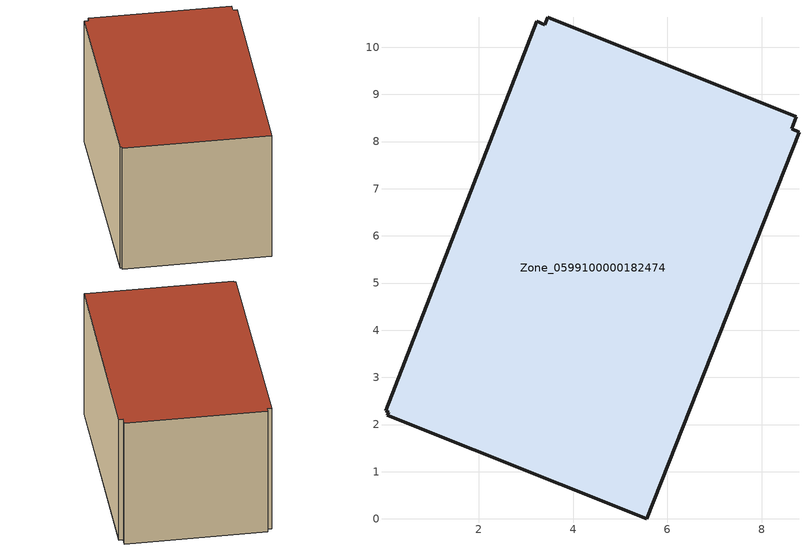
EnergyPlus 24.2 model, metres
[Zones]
Zone_0599100000182474
 floor ground (C_G): 8.79,8.2 5.56,0 0.06,2.2 0.09,2.26 0.02,2.29 3.23,10.55 3.4,10.48 3.46,10.64 8.73,8.53 8.63,8.27 z0
 wall outside (C_F): 3.23,10.55 0.02,2.29 0.09,2.26 0.06,2.2 5.56,0 8.79,8.2 8.63,8.27 8.73,8.53 3.46,10.64 3.4,10.48 3.23,10.55 z0:5.72
 roof outside (C_R): 0.09,2.26 0.06,2.2 5.56,0 8.79,8.2 8.63,8.27 8.73,8.53 3.46,10.64 3.4,10.48 3.23,10.55 0.02,2.29 z5.72
[BUILDING]
Pand.0599100000182474: North Axis=0; Terrain=City; Loads Convergence Tolerance Value=0.04; Temperature Convergence Tolerance Value=0.4; Solar Distribution=FullExterior; Maximum Number of Warmup Days=25; Minimum Number of Warmup Days=1
[Site:Location]
Rotterdam.The.Hague.AP_ZH_NLD Design_Conditions: Latitude=51.96; Longitude=4.45; Time Zone=1; Elevation=-4.5
[SITE:GROUNDTEMPERATURE:BUILDINGSURFACE]
18, 18, 18, 18, 18, 18, 18, 18, 18, 18, 18, 18
[MATERIAL] Thermal Absorptance=0.9; Solar Absorptance=0.7; Visible Absorptance=0.7
Name | Roughness | Thickness | Conductivity | Density | Specific Heat
G.TI.1975-1991 | MediumSmooth | 0.15 | 0.288461 | 540 | 1210
F.TI.1975-1991 | Rough | 0.3 | 0.230769 | 1920 | 840
R.TI.1975-1991 | MediumRough | 0.2 | 0.153846 | 1500 | 1000
[CONSTRUCTION]
C_G: G.TI.1975-1991
C_F: F.TI.1975-1991
C_R: R.TI.1975-1991
[ZONE]
Zone_0599100000182474: Type=1; Multiplier=1; Ceiling Height=Autocalculate; Volume=Autocalculate; Floor Area=autocalculate; Part of Total Floor Area=Yes
[ZONEINFILTRATION:DESIGNFLOWRATE]
Infil_Zone_0599100000182474: Zone or ZoneList or Space or SpaceList=Zone_0599100000182474; Schedule=AlwaysOn; Design Flow Rate Calculation Method=Flow/Area; Flow Rate per Floor Area=0.003; Constant Term Coefficient=1; Temperature Term Coefficient=0; Velocity Term Coefficient=0; Velocity Squared Term Coefficient=0
[HVACTEMPLATE:ZONE:IDEALLOADSAIRSYSTEM]
Zone_0599100000182474: Maximum Heating Supply Air Temperature=50; Minimum Cooling Supply Air Temperature=13; Maximum Heating Supply Air Humidity Ratio=0.0156; Minimum Cooling Supply Air Humidity Ratio=0.0077; Heating Limit=NoLimit; Cooling Limit=NoLimit; Dehumidification Control Type=ConstantSensibleHeatRatio; Cooling Sensible Heat Ratio=0.7; Dehumidification Setpoint=60; Humidification Control Type=None; Humidification Setpoint=30; Outdoor Air Method=None; Outdoor Air Flow Rate per Person=0.00944; Outdoor Air Flow Rate per Zone Floor Area=0; Outdoor Air Flow Rate per Zone=0; Demand Controlled Ventilation Type=None; Outdoor Air Economizer Type=NoEconomizer; Heat Recovery Type=None; Sensible Heat Recovery Effectiveness=0.7; Latent Heat Recovery Effectiveness=0.65
[ZONECONTROL:THERMOSTAT]
ThermostatControl_Zone_0599100000182474: Zone or ZoneList=Zone_0599100000182474; Control Type Schedule=DualSetpointControlType; Control 1=Thermostat_Zone_0599100000182474; Temperature Difference Between Cutout And Setpoint=0
[THERMOSTATSETPOINT:DUALSETPOINT]
Thermostat_Zone_0599100000182474: Heating Setpoint Temperature Schedule=HeatingSetpoint_Zone_0599100000182474; Cooling Setpoint Temperature Schedule=CoolingSetpoint_Zone_0599100000182474
[SCHEDULE:COMPACT]
HeatingSetpoint_Zone_0599100000182474: Through: 12/31, For: AllDays, Until: 24:00, 21
CoolingSetpoint_Zone_0599100000182474: Through: 12/31, For: AllDays, Until: 24:00, 24
DualSetpointControlType: Through: 12/31, For: AllDays, Until: 24:00, 4
AlwaysOn: Through: 12/31, For: AllDays, Until: 24:00, 1
